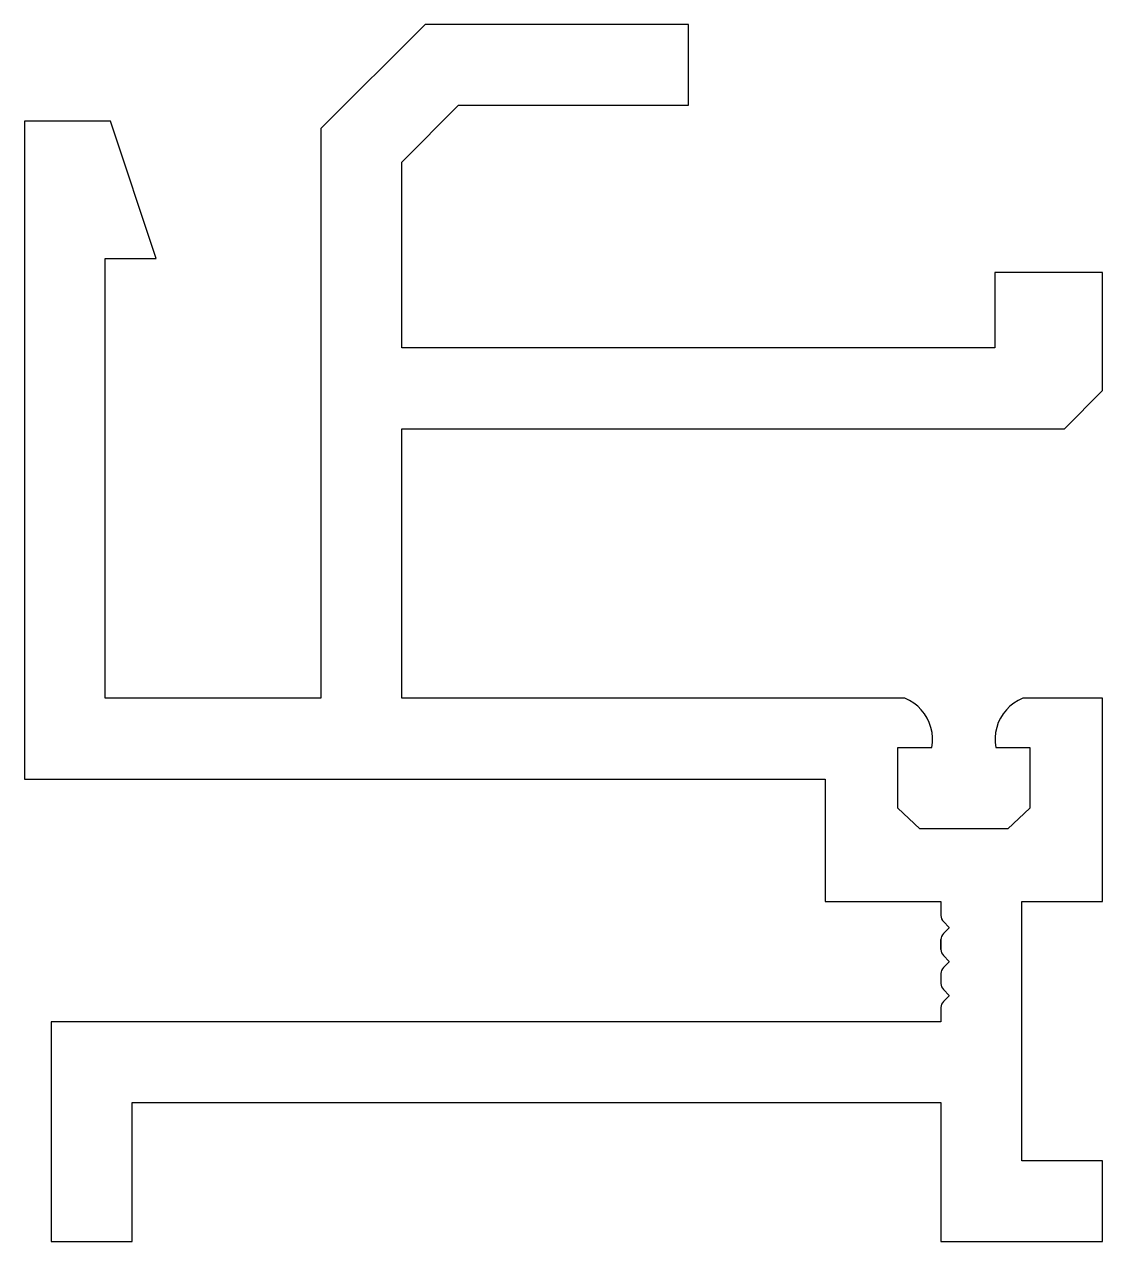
# Model space of a CAD drawing. Extents: x -16.3 to 15.5, y 1.5 to 37.4.
import ezdxf

# ---------------------------------------------------------------- set-up
doc = ezdxf.new("R2010")
doc.units = 0
doc.layers.add('_2', color=253, linetype='CONTINUOUS')

msp = doc.modelspace()

# ---------------------------------------------------------------- linework, layer by layer
at = {"layer": '_2', "color": 7}
for p, q in [((-4.484, 37.391), (-7.552, 34.323)), ((3.268, 37.391), (-4.484, 37.391)), ((3.268, 35.011), (3.268, 37.391)), ((-5.172, 33.337), (-3.498, 35.011)), ((-3.498, 35.011), (3.268, 35.011)), ((-13.747, 34.544), (-16.282, 34.544)), ((-16.282, 34.544), (-16.282, 15.171)), ((-12.399, 30.492), (-13.747, 34.544)), ((-7.552, 34.323), (-7.552, 17.549)), ((-5.172, 27.866), (-5.172, 33.337)), ((-13.902, 17.549), (-13.902, 30.492)), ((-13.902, 30.492), (-12.399, 30.492)), ((15.465, 30.086), (12.29, 30.086)), ((12.29, 30.086), (12.29, 27.866)), ((15.465, 26.609), (15.465, 30.086)), ((12.29, 27.866), (-5.172, 27.866)), ((14.343, 25.486), (15.465, 26.609)), ((-5.172, 17.549), (-5.172, 25.486)), ((-5.172, 25.486), (14.343, 25.486)), ((-7.552, 17.549), (-13.902, 17.549)), ((9.64, 17.549), (-5.172, 17.549)), ((9.64, 17.549), (7.445, 17.549)), ((9.775, 17.485), (9.64, 17.549)), ((9.902, 17.407), (9.775, 17.485)), ((10.02, 17.314), (9.902, 17.407)), ((10.126, 17.209), (10.02, 17.314)), ((10.219, 17.092), (10.126, 17.209)), ((12.63, 17.209), (12.537, 17.092)), ((12.736, 17.314), (12.63, 17.209)), ((12.853, 17.407), (12.736, 17.314)), ((12.98, 17.485), (12.853, 17.407)), ((13.115, 17.549), (12.98, 17.485)), ((15.465, 17.549), (13.115, 17.549)), ((15.465, 11.566), (15.465, 17.549)), ((10.298, 16.966), (10.219, 17.092)), ((10.362, 16.831), (10.298, 16.966)), ((12.458, 16.966), (12.393, 16.831)), ((12.537, 17.092), (12.458, 16.966)), ((10.41, 16.689), (10.362, 16.831)), ((10.442, 16.543), (10.41, 16.689)), ((10.457, 16.395), (10.442, 16.543)), ((12.313, 16.543), (12.299, 16.395)), ((12.345, 16.689), (12.313, 16.543)), ((12.393, 16.831), (12.345, 16.689)), ((10.435, 16.097), (10.455, 16.245)), ((10.455, 16.245), (10.457, 16.395)), ((12.299, 16.395), (12.301, 16.245)), ((12.301, 16.245), (12.32, 16.097)), ((9.435, 14.316), (9.435, 16.097)), ((9.435, 16.097), (10.435, 16.097)), ((12.32, 16.097), (13.321, 16.097)), ((13.321, 16.097), (13.321, 14.316)), ((-16.282, 15.171), (7.291, 15.171)), ((7.291, 15.171), (7.291, 11.566)), ((10.083, 13.706), (9.435, 14.316)), ((13.321, 14.316), (12.672, 13.706)), ((12.672, 13.706), (10.083, 13.706)), ((12.672, 13.706), (12.672, 13.706)), ((7.291, 11.566), (10.703, 11.566)), ((10.703, 11.566), (10.703, 11.148)), ((13.083, 3.93), (13.083, 11.566)), ((13.083, 11.566), (15.465, 11.566)), ((10.703, 11.148), (10.703, 11.148)), ((10.776, 10.972), (10.947, 10.8)), ((10.947, 10.789), (10.776, 10.618)), ((10.703, 10.441), (10.703, 10.148)), ((10.703, 10.148), (10.703, 10.441)), ((10.703, 10.441), (10.703, 10.148)), ((10.703, 10.148), (10.703, 10.441)), ((10.703, 10.441), (10.703, 10.148)), ((10.776, 9.972), (10.947, 9.801)), ((10.947, 9.789), (10.776, 9.618)), ((10.703, 9.441), (10.703, 9.148)), ((10.776, 8.972), (10.947, 8.801)), ((10.947, 8.789), (10.776, 8.618)), ((10.703, 8.441), (10.703, 8.024)), ((10.703, 8.024), (-15.49, 8.024)), ((-15.49, 8.024), (-15.49, 1.549)), ((-13.109, 1.549), (-13.109, 5.644)), ((-13.109, 5.644), (10.701, 5.644)), ((10.701, 5.644), (10.701, 1.549)), ((13.084, 5.644), (13.083, 5.644)), ((15.465, 3.93), (13.083, 3.93)), ((15.465, 1.549), (15.465, 3.93)), ((-15.49, 1.549), (-13.109, 1.549)), ((10.701, 1.549), (15.465, 1.549))]:
    msp.add_line(p, q, dxfattribs=at)
for centre, radius, start, end in [((10.953, 11.148), 0.25, 180, 225), ((10.941, 10.795), 0.008, 315, 45), ((10.953, 10.441), 0.25, 135, 180), ((10.953, 10.148), 0.25, 180, 225), ((10.941, 9.795), 0.008, 315, 45), ((10.953, 9.441), 0.25, 135, 180), ((10.953, 9.148), 0.25, 180, 225), ((10.953, 8.441), 0.25, 135, 180), ((10.941, 8.795), 0.008, 315, 45)]:
    msp.add_arc(centre, radius, start, end, dxfattribs=at)

doc.saveas('drawing.dxf')
